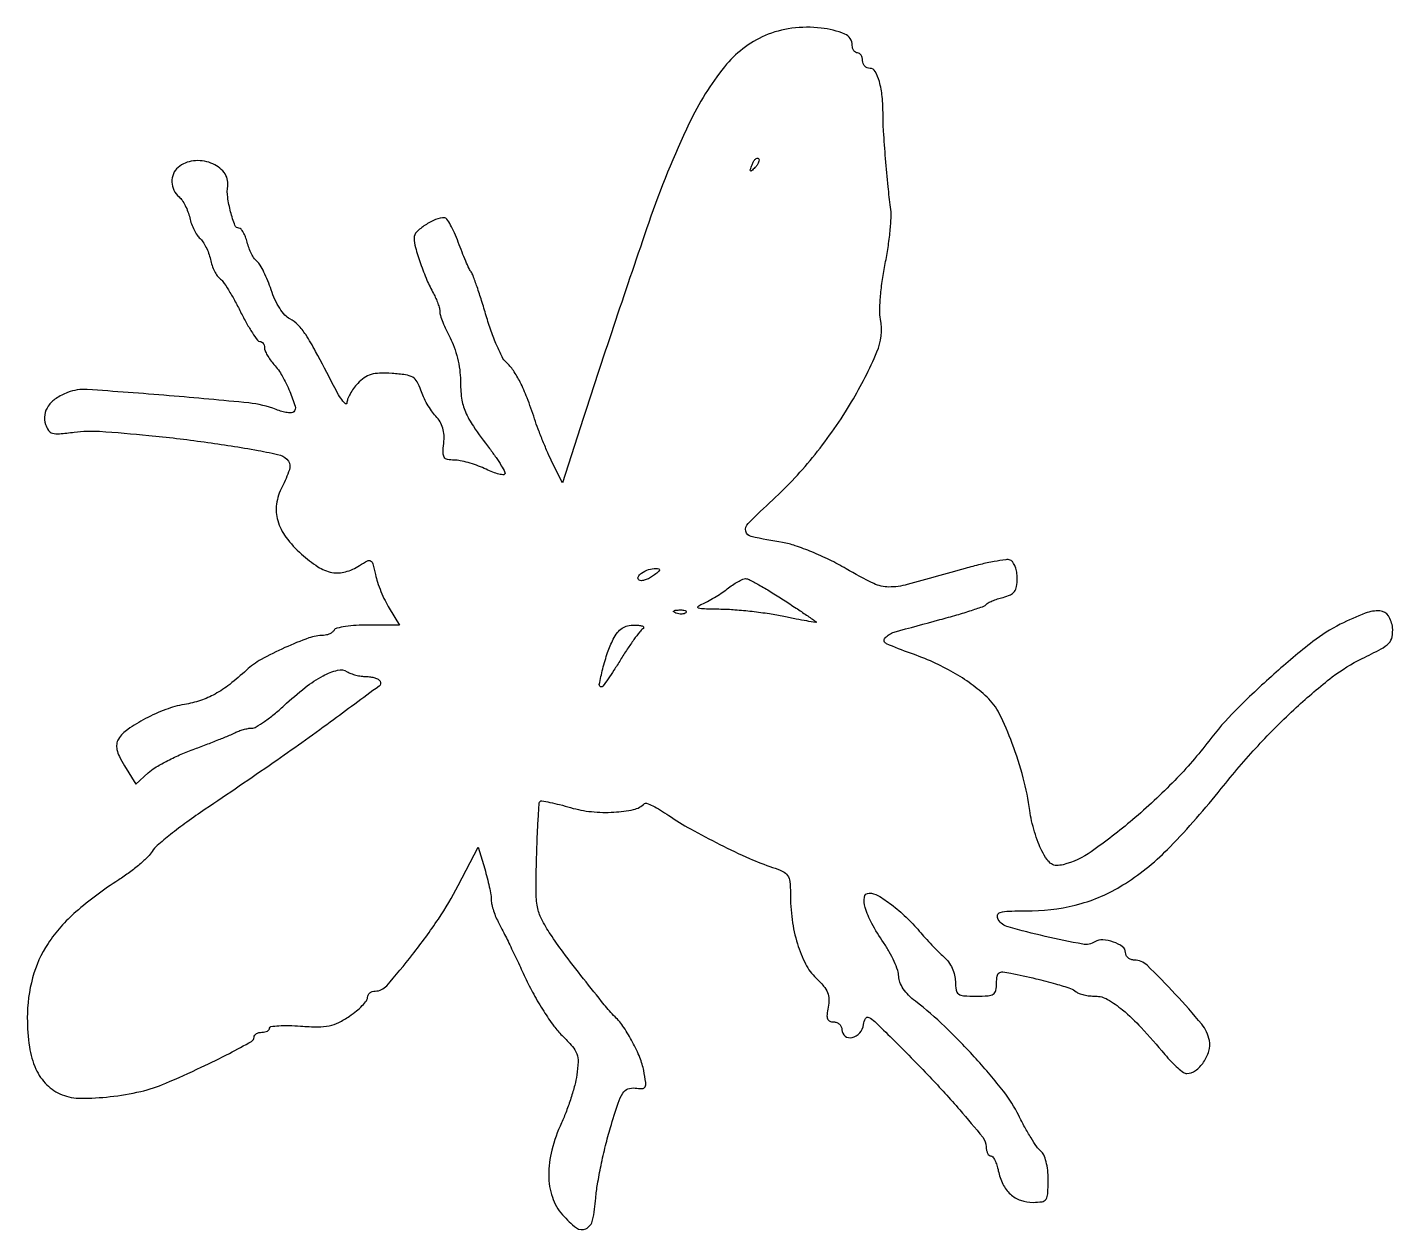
# Model space of a CAD drawing. Extents: x 0 to 265, y 1 to 234.
import ezdxf

# ---------------------------------------------------------------- set-up
doc = ezdxf.new("R2010")
doc.units = 0

msp = doc.modelspace()

# ---------------------------------------------------------------- linework, layer by layer
for points in [[(143.086442, 232.348819, 0.12251), (135.229155, 226.31485, 0.057289), (128.394986, 215.357033, 0.027857), (120.526708, 196.078274, 0.004622), (107.814598, 158.04391), (103.779046, 145.587821), (101.822178, 149.54391, -0.011721), (100.96556, 151.382935, -0.006532), (100.004504, 153.659774, -0.006512), (99.091882, 155.989707, -0.010488), (98.382291, 158, 0.011351), (96.926229, 162.102508, 0.025461), (95.595065, 165.126607, 0.033532), (94.273618, 167.368503, 0.05796), (92.855787, 169, -0.092132), (92.089533, 170.013231, -0.014952), (91.047496, 172.2625, -0.016055), (89.972707, 175.018571, -0.013514), (89.008799, 178, 0.004965), (88.111793, 180.945622, 0.0067), (87.238411, 183.590625, 0.004709), (86.45834, 185.783662, 0.070101), (86.075207, 186.5, -0.049412), (85.696227, 187.143321, -0.006396), (85.043566, 188.601562, -0.007409), (84.314952, 190.358012, -0.006125), (83.589488, 192.25, 0.015085), (82.853926, 194.07009, 0.022667), (82.094455, 195.604688, 0.019074), (81.391384, 196.769576, 0.252581), (80.964345, 197, 0.097331), (79.193792, 196.652043, 0.048386), (77.162222, 195.581961, 0.047802), (75.494529, 194.241543, 0.204718), (75.015056, 193.089485, 0.067093), (75.283438, 191.231521, 0.014682), (76.26125, 188.145066, 0.016084), (77.506979, 184.917328, 0.027251), (78.779723, 182.315741, -0.022861), (79.246813, 181.381825, -0.020974), (79.641544, 180.38226, -0.021497), (79.917686, 179.460841, -0.062127), (80, 178.800932, 0.079554), (80.118073, 178.063536, 0.014681), (80.5875, 176.765083, 0.015426), (81.234338, 175.265026, 0.01351), (82, 173.738815, -0.038254), (82.796219, 171.934263, -0.025664), (83.436413, 169.771163, -0.025404), (83.859549, 167.517996, -0.033722), (84, 165.437883, 0.033918), (84.233656, 161.997391, 0.067227), (84.961418, 159.366476, 0.05003), (86.509453, 156.560227, 0.011974), (89.641217, 152.247052, -0.011679), (90.922357, 150.484807, -0.018793), (91.920607, 148.919404, -0.013303), (92.634222, 147.62391, -0.326482), (92.574748, 147.241414, -0.249165), (92.202229, 147.127399, -0.021849), (91.209754, 147.365086, -0.024592), (89.988016, 147.780732, -0.016493), (88.634628, 148.369091, 0.02333), (87.142923, 148.993479, 0.019306), (85.502894, 149.52092, 0.019734), (83.959253, 149.887386, 0.048444), (82.799672, 150, -0.047167), (81.492668, 150.123569, -0.209139), (80.870357, 150.550102, -0.148105), (80.639606, 151.405367, -0.020807), (80.772937, 153.25, 0.041763), (80.820487, 154.819512, 0.057924), (80.584106, 156.205647, 0.061492), (80.052668, 157.436944, 0.055965), (79.223599, 158.54561, -0.036604), (78.416763, 159.541857, -0.020485), (77.579357, 160.858174, -0.020348), (76.838009, 162.265161, -0.031028), (76.323294, 163.54561, 0.047075), (75.605257, 165.178618, 0.134072), (74.743677, 166.058495, 0.09776), (73.384015, 166.530984, 0.018488), (70.758533, 166.80125, 0.021949), (68.317623, 166.854268, 0.065242), (66.666879, 166.600604, 0.082627), (65.362953, 165.974509, 0.052107), (64.086702, 164.862689, 0.030942), (63.287249, 163.890412, 0.030478), (62.609502, 162.822149, 0.031971), (62.134738, 161.814994, 0.092517), (61.988197, 161.061439, -0.595132), (61.747129, 160.932988, -0.085211), (61.220738, 161.427423, -0.030381), (60.387328, 162.683148, -0.01204), (59.392146, 164.5, 0.003492), (55.925444, 171.094056, 0.022375), (54.000116, 174.337188, 0.04588), (52.511616, 176.207586, 0.082954), (50.947483, 177.37552, -0.092649), (49.981929, 178.125859, -0.037536), (48.96876, 179.457613, -0.034381), (48.034491, 181.141306, -0.030762), (47.299954, 183, 0.016921), (46.647, 184.796088, 0.019084), (45.897252, 186.471875, 0.018679), (45.157484, 187.838306, 0.091025), (44.582835, 188.5, -0.076277), (44.054283, 189.073773, -0.028886), (43.497801, 190.014063, -0.027799), (43.000809, 191.123851, -0.03037), (42.646592, 192.25, 0.029005), (42.318498, 193.303126, 0.040817), (41.898212, 194.192187, 0.046827), (41.453264, 194.819721, 0.218491), (41.060403, 195, -0.313288), (40.274045, 195.546336, -0.023795), (39.444057, 198.14811, -0.03082), (38.867603, 200.997678, -0.069487), (38.869296, 203.196248, 0.205918), (38.160951, 205.789553, 0.136134), (35.624383, 207.62889, 0.118933), (32.209946, 208.040717, 0.143696), (29.25, 206.781737, 0.124176), (28.338877, 205.548022, 0.10575), (28.051178, 203.951662, 0.102525), (28.440934, 202.336234, 0.109684), (29.435721, 201.053347, -0.071332), (30.031325, 200.395325, -0.030556), (30.634338, 199.371165, -0.02946), (31.153757, 198.183044, -0.034271), (31.5, 197, 0.032881), (31.841542, 195.820883, 0.029), (32.34678, 194.644506, 0.030125), (32.929124, 193.636509, 0.073623), (33.5, 193, -0.074723), (34.071821, 192.359623, -0.029904), (34.657294, 191.336946, -0.028771), (35.167008, 190.140142, -0.032236), (35.513868, 188.936859, 0.02967), (35.846092, 187.761749, 0.030783), (36.311813, 186.649054, 0.032362), (36.833436, 185.743583, 0.102995), (37.328147, 185.255957, -0.099801), (37.933922, 184.666362, -0.01095), (38.999592, 183.033, -0.013034), (40.186874, 181.007207, -0.010187), (41.372593, 178.75, 0.011413), (42.536968, 176.546573, 0.017236), (43.659101, 174.689063, 0.012137), (44.656408, 173.238083, 0.240574), (45.122593, 173, -0.134089), (45.457186, 172.908627, -0.10046), (45.742262, 172.651745, -0.087269), (45.934092, 172.267489, -0.072359), (46, 171.814451, 0.100655), (46.120609, 171.221402, 0.028373), (46.53996, 170.370725, 0.027377), (47.134629, 169.441878, 0.025823), (47.838162, 168.564451, -0.05346), (49.436863, 166.328215, -0.030183), (50.898855, 163.328479, -0.023402), (51.941074, 160.440637, -0.278092), (51.666667, 159.333333, -0.198715), (51.262387, 159.165696, -0.034897), (50.423893, 159.223648, -0.033142), (49.391495, 159.438338, -0.024385), (48.282065, 159.806054, 0.06717), (42.938399, 161.08361, 0.004667), (27.503871, 162.495174, 0.00335), (11.634372, 163.690283, 0.108368), (7.829348, 163.125218, 0.056537), (5.585537, 161.967669, 0.093704), (4.0701, 160.480185, 0.113689), (3.38161, 158.763601, 0.116109), (3.521284, 156.93294, 0.076662), (4.095794, 155.774404, 0.174822), (4.883902, 155.222092, 0.088215), (6.220184, 155.102652, 0.011264), (9.098449, 155.418672, -0.049544), (14.034554, 155.581019, -0.008157), (23.55241, 154.794562, -0.009255), (34.335536, 153.524257, -0.010109), (44.75, 151.886386, -0.02029), (49.092514, 150.929976, -0.184991), (50.637236, 149.819699, -0.235312), (50.841164, 148.121764, -0.033654), (49.4027, 144.811842, 0.084462), (48.340423, 141.48101, 0.105854), (48.569, 138.254372, 0.090888), (50.171629, 135.043311, 0.048205), (53.181972, 131.75, 0.039895), (56.357945, 129.314628, 0.095774), (59.096844, 128.209677, 0.116522), (61.704392, 128.312743, 0.077287), (64.443642, 129.555029, -0.020262), (65.954895, 130.459936, -0.259799), (66.590957, 130.453984, -0.20152), (67.019911, 129.895964, -0.012278), (67.516332, 127.805029, 0.028904), (67.925544, 126.305085, 0.015771), (68.590064, 124.516165, 0.01567), (69.382422, 122.734901, 0.023974), (70.189433, 121.25), (72.163119, 118), (66.140576, 118, 0.015474), (63.788539, 117.927193, 0.021898), (61.705608, 117.70625, 0.018931), (60.047695, 117.391999, 0.200639), (59.5, 117, -0.086341), (59.160294, 116.617204, -0.053383), (58.651244, 116.29375, -0.0516), (58.061185, 116.074156, -0.063377), (57.478496, 116, 0.086681), (54.588578, 115.495204, 0.019444), (49.937366, 113.611823, 0.020709), (45.365216, 111.317806, 0.059899), (42.5, 109.245786, -0.020632), (39.260358, 106.49205, -0.039394), (36.413026, 104.60822, -0.045273), (33.592205, 103.364511, -0.039373), (30.458817, 102.577517, 0.048111), (26.868634, 101.608924, 0.030798), (22.923902, 99.841453, 0.030129), (19.480446, 97.763026, 0.103004), (17.683495, 95.880784, 0.106687), (17.33785, 94.917068, 0.089601), (17.388857, 93.830961, 0.06055), (17.873046, 92.490414, 0.021507), (18.870705, 90.709203), (21.066188, 87.156838), (23.427618, 89.328419, -0.051026), (24.755817, 90.320581, -0.015325), (26.962299, 91.551801, -0.015188), (29.538162, 92.789564, -0.015924), (32.144524, 93.847925, 0.003275), (34.705083, 94.812991, 0.003733), (37.143156, 95.771132, 0.003387), (39.200819, 96.613796, 0.020918), (40.236431, 97.097925, -0.030769), (41.015076, 97.443413, -0.022178), (41.919981, 97.735015, -0.022519), (42.808617, 97.935935, -0.044362), (43.529272, 98, 0.135346), (44.39384, 98.238399, 0.017723), (46.011215, 99.283222, 0.019551), (47.876481, 100.695615, 0.015225), (49.792841, 102.368415, -0.020441), (53.89533, 105.874798, -0.043618), (57.382856, 108.155518, -0.060613), (60.174049, 109.241006, -0.206344), (62.059133, 108.942292, 0.052224), (62.767866, 108.591347, 0.026387), (63.720347, 108.293929, 0.025883), (64.746583, 108.087881, 0.034865), (65.690983, 108.015313, -0.035874), (66.568564, 107.946099, -0.040091), (67.394242, 107.752283, -0.043913), (68.058102, 107.472805, -0.133531), (68.412612, 107.141397, -0.389141), (68.224155, 106.154281, -0.001686), (58.76817, 99.164382, -0.006531), (47.708214, 91.26656, -0.004025), (34.5, 82.249518, 0.009), (30.960268, 79.781005, 0.011234), (27.768623, 77.357588, 0.009576), (25.191365, 75.225955, 0.080572), (24.222971, 74.075781, -0.065826), (23.398432, 73.036038, -0.016402), (21.786822, 71.576094, -0.016479), (19.816114, 70.013811, -0.015884), (17.722971, 68.56458, 0.034277), (9.42284, 62.354395, 0.068934), (4.026239, 56.229475, 0.080891), (1.025428, 49.566964, 0.065662), (0.003738, 41.789838, 0.035635), (0.408438, 36.159315, 0.070617), (1.660323, 31.870298, 0.090828), (3.776071, 28.818172, 0.103635), (6.75046, 26.882372, 0.092615), (10.389325, 26.198688, 0.027792), (16.042512, 26.507393, 0.028493), (21.990207, 27.510565, 0.0467), (26.839696, 29.103635, 0.006141), (33.735895, 32.208228, 0.011613), (39.202634, 34.906634, 0.00629), (43.497192, 37.221201, 0.272428), (44, 38.075538, -0.159383), (44.115329, 38.428145, -0.096866), (44.440625, 38.728439, -0.078581), (44.926362, 38.931225, -0.059732), (45.5, 39, 0.052287), (46.073909, 39.06018, 0.07216), (46.559375, 39.239057, 0.092107), (46.885516, 39.503223, 0.178435), (47, 39.81381, -0.376714), (47.265169, 40.115814, -0.016689), (48.765878, 40.260831, -0.021142), (50.706563, 40.300973, -0.012654), (53.011499, 40.192787, 0.015712), (56.373226, 40.055599, 0.052689), (58.564545, 40.266428, 0.065214), (60.406677, 40.90037, 0.034058), (62.504666, 42.128977, 0.022639), (63.838232, 43.128382, 0.028917), (64.965601, 44.1707, 0.029329), (65.779617, 45.121362, 0.162408), (65.993167, 45.75, -0.117284), (66.109327, 46.226802, -0.099978), (66.432157, 46.632812, -0.092263), (66.91302, 46.90542, -0.083123), (67.478006, 47, 0.217319), (69.712151, 48.019175, 0.012038), (74.721845, 54.079699, 0.019149), (79.726643, 60.967177, 0.027358), (83.580308, 67.46372), (87.45708, 74.897717), (88.713359, 70.698858, -0.010453), (89.195378, 68.955934, -0.010396), (89.605066, 67.191238, -0.010292), (89.899078, 65.635157, -0.039504), (89.984819, 64.654292, 0.055374), (90.091438, 63.761501, 0.021979), (90.425322, 62.571063, 0.02143), (90.901885, 61.305933, 0.025173), (91.463087, 60.154292, -0.010841), (92.24983, 58.650796, -0.002242), (93.564749, 55.969406, -0.002356), (95.063413, 52.840865, -0.002219), (96.563132, 49.635177, 0.01763), (98.21309, 46.37411, 0.015341), (100.162789, 43.079354, 0.015604), (102.112055, 40.20689, 0.043181), (103.710068, 38.3617, -0.019225), (105.722466, 36.251157, -0.091077), (106.579858, 34.825664, -0.101051), (106.829769, 33.261442, -0.026471), (106.585212, 30.719668, -0.027278), (106.176461, 28.737788, -0.013075), (105.448103, 26.243231, -0.01292), (104.550062, 23.672405, -0.017991), (103.605672, 21.425482, 0.045098), (101.717102, 16.14924, 0.066128), (101.120276, 11.262555, 0.077584), (101.83044, 7.007921, 0.100406), (103.793606, 3.582289, 0.049323), (106.493883, 1.058147, 0.286342), (108.34924, 0.880663, 0.227372), (109.638771, 2.537875, 0.034488), (110.262893, 6.80677, -0.022392), (110.596476, 9.550145, -0.009611), (111.275315, 13.177614, -0.009487), (112.147521, 17.020364, -0.012356), (113.098852, 20.5, -0.006332), (114.594158, 25.262081, -0.06023), (115.496286, 27.192165, -0.163447), (116.484654, 28.006607, -0.127101), (117.877473, 28.163745, 0.039721), (119.258186, 28.079274, 0.280041), (119.802842, 28.424087, 0.15154), (119.935709, 29.249925, 0.011044), (119.556573, 31.550134, 0.050298), (118.813646, 34.076975, 0.025567), (117.408559, 37.080328, 0.025562), (115.698283, 39.934622, 0.048653), (114, 42, -0.026515), (111.892847, 44.343324, -0.003796), (107.875411, 49.395783, -0.004452), (103.901593, 54.566211, -0.015567), (101.474761, 58, -0.027606), (99.73017, 60.984985, -0.07402), (98.944008, 63.31093, -0.045622), (98.679501, 66.343925, -0.005714), (98.782678, 72.949344, -0.00342), (98.919419, 76.983097, -0.005382), (99.097813, 80.444688, -0.001673), (99.293946, 83.430305, -0.181054), (99.458526, 83.791859, -0.245072), (99.79349, 83.897214, -0.006571), (101.360559, 83.597323, -0.01226), (103.233616, 83.165186, -0.007912), (105.381422, 82.577495, 0.045866), (109.420455, 81.795508, 0.038761), (113.772581, 81.699352, 0.03952), (117.584045, 82.214682, 0.143985), (119.705059, 83.371726, -0.301108), (120.114774, 83.454972, -0.018131), (121.31936, 82.915949, -0.022273), (122.789347, 82.109932, -0.014139), (124.429151, 81.048745, 0.023713), (128.629917, 78.44295, 0.010998), (134.308707, 75.444444, 0.010967), (140.079729, 72.714282, 0.025299), (144.553708, 70.982275, -0.029502), (146.520919, 70.20165, -0.133678), (147.454144, 69.411567, -0.126193), (147.886442, 68.232522, -0.025098), (148, 65.971669, 0.033088), (148.339637, 60.844959, 0.040638), (149.355927, 56.158166, 0.045591), (150.942344, 52.253191, 0.082639), (153.001412, 49.498648, -0.027386), (154.437131, 47.963844, -0.076797), (155.196816, 46.707926, -0.093157), (155.462573, 45.429322, -0.05419), (155.322619, 43.863093, 0.024387), (155.107678, 42.427616, 0.11351), (155.212368, 41.602381, 0.202092), (155.625189, 41.160182, 0.105623), (156.375, 41, -0.091158), (156.995365, 40.88595, -0.095739), (157.522656, 40.559375, -0.099562), (157.875495, 40.07229, -0.107521), (158, 39.5, 0.231387), (158.605006, 38.262648, 0.227079), (159.960928, 37.967015, 0.156471), (161.455597, 38.867726, 0.14897), (162.183578, 40.488011, -0.091252), (162.563849, 41.681303, -0.404465), (163.199517, 41.886046, -0.077504), (164.379177, 41.058395, -0.003851), (167.774774, 37.738011, -0.006857), (175.021973, 30.341197, -0.011727), (180.836889, 23.947353, -0.007822), (185.299269, 18.637769, -0.169805), (185.981675, 16.75, 0.047987), (186.053185, 16.080272, 0.067532), (186.251648, 15.514063, 0.087176), (186.539416, 15.132285, 0.189983), (186.875, 15, -0.234476), (187.250307, 14.81376, -0.04573), (187.662137, 14.154157, -0.039874), (188.041502, 13.223421, -0.027491), (188.325893, 12.120536, 0.065794), (189.2094, 9.530961, 0.093709), (190.670986, 7.596583, 0.099986), (192.658049, 6.412088, 0.084762), (195.071429, 6, 0.037969), (196.810029, 6.132218, 0.210368), (197.582751, 6.623694, 0.135277), (197.929863, 7.668712, 0.012944), (198, 10.377555, 0.026876), (197.899432, 12.24717, 0.037582), (197.595641, 13.892279, 0.043613), (197.128378, 15.192891, 0.111964), (196.522968, 15.980938, -0.069132), (195.787919, 16.785906, -0.012257), (194.670427, 18.501008, -0.013056), (193.453807, 20.592528, -0.011431), (192.290573, 22.838525, 0.052898), (189.337816, 27.540803, 0.017094), (184.029765, 33.835148, 0.017502), (177.942859, 40.115234, 0.027639), (172.259074, 45.008051, -0.034414), (170.916962, 46.195397, -0.045948), (169.887121, 47.45372, -0.053025), (169.229429, 48.692454, -0.09484), (169.009074, 49.819825, 0.080961), (168.81271, 50.995599, 0.023421), (168.13833, 52.714469, 0.022892), (167.184465, 54.608697, 0.022596), (166.057583, 56.416306, -0.025154), (163.776316, 60.117668, -0.054482), (162.49742, 63.200928, -0.106521), (162.352043, 65.213981, -0.373736), (163.256733, 66, -0.134856), (164.980291, 65.526526, -0.02817), (167.603996, 63.760244, -0.028471), (170.429297, 61.352542, -0.027436), (173, 58.610972, 0.009362), (174.12138, 57.324934, 0.006615), (175.426562, 55.921279, 0.006679), (176.710182, 54.612384, 0.01398), (177.75, 53.636227, -0.055092), (178.653548, 52.636386, -0.046975), (179.373457, 51.410219, -0.047657), (179.842352, 50.09211, -0.061711), (180, 48.819665, 0.039905), (180.130639, 47.185397, 0.201993), (180.604652, 46.426229, 0.138562), (181.599039, 46.07599, 0.015821), (184, 46, 0.016121), (186.32682, 46.07504, 0.12503), (187.353025, 46.407441, 0.201469), (187.849645, 47.116238, 0.053437), (188, 48.519052, -0.034711), (188.096526, 49.907782, -0.207076), (188.465808, 50.513938, -0.181487), (189.195007, 50.704941, -0.025856), (190.75, 50.462627, -0.005994), (195.598658, 49.387153, -0.011673), (199.434672, 48.392908, -0.01085), (202.333869, 47.500367, -0.103126), (203.45, 46.852575, 0.096784), (204.000284, 46.523887, 0.029874), (204.931069, 46.250444, 0.028636), (206.03241, 46.062808, 0.027881), (207.157893, 46, -0.130732), (209.508575, 45.374697, -0.044651), (212.426785, 43.338493, -0.031527), (216.024156, 39.909115, -0.01198), (220.610028, 34.704754, 0.016732), (221.884346, 33.285977, 0.022145), (223.141353, 32.088272, 0.020303), (224.245106, 31.202333, 0.160292), (224.860028, 31, 0.160782), (226.55914, 31.560874, 0.082393), (228.136262, 33.191536, 0.078753), (229.163532, 35.333922, 0.120278), (229.267141, 37.382876, 0.125711), (227.779696, 40.550671, 0.015165), (222.657891, 46.397058, 0.012463), (217.163764, 52.010193, 0.195222), (214.725296, 53, -0.084509), (214.066434, 53.112161, -0.093294), (213.506806, 53.435028, -0.100463), (213.13255, 53.916052, -0.115751), (213, 54.480948, 0.242402), (212.425331, 55.59666, 0.071464), (210.662507, 56.50736, 0.067956), (208.593416, 56.923475, 0.155315), (207.066367, 56.541017, -0.186027), (204.696896, 56.095816, -0.011069), (197.432733, 57.600584, -0.01102), (190.23986, 59.425243, -0.187677), (188.320032, 60.859154, -0.198447), (188.176466, 61.71373, -0.279193), (188.701025, 62.254826, -0.057165), (190.412202, 62.499788, -0.004781), (194.89299, 62.582344, 0.068406), (204.420086, 63.978018, 0.072963), (212.991967, 67.885706, 0.056942), (221.642895, 74.984352, 0.024122), (231.573671, 86.269528, -0.017704), (238.69719, 94.577113, -0.020112), (246.105607, 101.999759, -0.0217), (253.104441, 107.927708, -0.052267), (258.867292, 111.5, 0.009323), (262.561394, 113.37237, 0.076108), (264.07523, 114.498744, 0.150049), (264.706187, 115.706823, 0.069728), (264.78515, 117.491811, 0.121957), (263.980408, 119.783246, 0.235556), (262.34179, 120.738205, 0.11047), (259.504719, 120.294723, 0.020617), (254.656622, 118.150951, 0.0526), (249.331838, 114.792741, 0.01462), (241.754528, 108.449093, 0.01535), (234.32505, 101.430814, 0.033057), (229.154049, 95.5, -0.030936), (222.531613, 87.839171, -0.02312), (214.361641, 80.229781, -0.021969), (206.365877, 74.02777, -0.092808), (200.878067, 71.506247, -0.066674), (199.581646, 71.35982, -0.14103), (198.624146, 71.656947, -0.101698), (197.775053, 72.503341, -0.025132), (196.76874, 74.205052, -0.031808), (196.06109, 75.788876, -0.016254), (195.367353, 77.853984, -0.016084), (194.788141, 80.036415, -0.023227), (194.429191, 82, 0.031508), (193.157814, 88.358175, 0.024974), (191.017771, 95.032305, 0.024472), (188.502149, 100.833552, 0.09039), (186.13236, 104.027179, 0.030797), (183.073605, 106.554492, 0.027029), (179.595164, 108.808324, 0.025428), (175.680067, 110.797252, 0.02076), (171.311802, 112.53025, -0.018897), (166.623543, 114.370011, -0.506848), (166.372073, 115.490179, -0.1452), (168.140057, 116.611026, -0.004007), (177, 119.049977, 0.005678), (180.293425, 119.968436, 0.008466), (183.15, 120.852872, 0.00435), (185.533697, 121.658404, 0.153061), (186, 122.004392, -0.116304), (186.356778, 122.311392, -0.020623), (187.160938, 122.687755, -0.021334), (188.160492, 123.056975, -0.017791), (189.25, 123.36508, 0.045022), (190.661108, 123.848423, 0.128131), (191.465916, 124.492427, 0.121956), (191.876639, 125.46837, 0.038928), (192, 127.050437, 0.041623), (191.900703, 128.241176, 0.049448), (191.605125, 129.329425, 0.056763), (191.171739, 130.167129, 0.154603), (190.655744, 130.578609, 0.126425), (189.773586, 130.68041, 0.01106), (187.530926, 130.32138, 0.013957), (184.84027, 129.751333, 0.010402), (181.905744, 128.978567, -0.003379), (170.678082, 125.852647, -0.065708), (167.113426, 125.373733, -0.115131), (164.163301, 126.054934, -0.01752), (158.798467, 128.924862, 0.017707), (155.592398, 130.638411, 0.01597), (152.162064, 132.184707, 0.016501), (148.954264, 133.38686, 0.039891), (146.5, 134.002623, -0.010029), (140.423768, 135.146894, -0.291603), (139.342216, 136.203365, -0.261275), (139.781564, 137.722858, -0.008429), (144.564608, 142.281224, 0.037809), (152.785122, 151.092623, 0.034289), (159.883332, 161.32283, 0.034247), (164.784097, 170.98102, 0.147696), (165.469363, 177.311619, -0.052917), (165.327979, 179.081582, -0.01475), (165.482492, 181.861612, -0.014711), (165.845081, 185.016143, -0.014959), (166.391044, 188.126229, 0.013684), (166.946691, 191.244767, 0.013225), (167.338222, 194.424654, 0.013258), (167.534328, 197.239864, 0.046338), (167.444219, 199.055932, -0.010725), (166.962166, 203.029122, -0.004301), (166.466274, 208.482429, -0.003996), (166.071203, 213.804838, -0.016907), (165.967994, 217, 0.025031), (165.796223, 220.536566, 0.043461), (165.254504, 223.424091, 0.05624), (164.451948, 225.406439, 0.275077), (163.454687, 226, -0.102217), (162.899588, 226.114679, -0.098638), (162.427314, 226.440625, -0.097165), (162.110886, 226.927473, -0.095948), (162, 227.5, 0.064853), (161.925306, 228.073457, 0.082425), (161.70625, 228.559375, 0.098894), (161.381354, 228.884432, 0.148195), (161, 229, -0.14491), (160.618655, 229.112892, -0.099365), (160.29375, 229.43029, -0.083557), (160.074788, 229.904866, -0.066486), (160, 230.464816, 0.304182), (158.532282, 232.654157, 0.06979), (153.992278, 233.814797, 0.059192), (148.265909, 233.772918, 0.071502)], [(141.124088, 206.733333, -0.011214), (140.463552, 206.106486, -0.400052), (140.270328, 206.111181, -0.286372), (140.21821, 206.336218, -0.008399), (140.564293, 207.293128, -0.036269), (140.866277, 207.940734, -0.070189), (141.210949, 208.395085, -0.120343), (141.538684, 208.59249, -0.278911), (141.806872, 208.526461, -0.20742), (141.927901, 208.220211, -0.082976), (141.837219, 207.768815, -0.063152), (141.558688, 207.246577, -0.043285)], [(121.452158, 127.588676, -0.036857), (120.649542, 127.088054, -0.045259), (119.83411, 126.749473, -0.05163), (119.121476, 126.605066, -0.164032), (118.654266, 126.713676, -0.388523), (118.483066, 127.31796, -0.125937), (119.14898, 128.083943, -0.072725), (120.488507, 128.746646, -0.076047), (121.94113, 128.984687, -0.081462), (122.471364, 128.903497, -0.42079), (122.589643, 128.664581, -0.135002), (122.309811, 128.26016, -0.016439)], [(146.680282, 122.882542, -0.002216), (149.103218, 121.288595, -0.00361), (151.143583, 119.911995, -0.000626), (152.930538, 118.684209, -0.246716), (153, 118.552005, -0.464724), (152.917615, 118.48251, -0.001091), (151.164062, 118.786242, -0.005156), (149.146706, 119.16169, -0.003061), (146.75, 119.648624, 0.014403), (143.921492, 120.156779, 0.008913), (140.573438, 120.598338, 0.008938), (137.24844, 120.916597, 0.01588), (134.5, 121.042546, -0.004765), (131.345415, 121.116905, -0.060149), (130.171663, 121.298206, -0.598603), (130.101453, 121.614242, -0.08258), (130.846852, 122.06699, 0.026929), (131.926954, 122.56876, 0.013135), (133.249856, 123.31746, 0.012988), (134.58864, 124.170397, 0.018324), (135.731711, 125.003604, -0.018293), (136.780064, 125.767868, -0.021268), (137.831271, 126.413559, -0.020846), (138.756129, 126.879413, -0.106631), (139.315141, 127, -0.121509), (139.981937, 126.835528, -0.006525), (141.909888, 125.790497, -0.009893), (144.183201, 124.459904, -0.007028)], [(127.729167, 120.395833, -0.126455), (127.402231, 120.202593, -0.060344), (126.916927, 120.123424, -0.05415), (126.359369, 120.160852, -0.051402), (125.8125, 120.316886, -0.054073), (125.395823, 120.538436, -0.470617), (125.37858, 120.720685, -0.168741), (125.670344, 120.862007, -0.018894), (126.416667, 120.921053, -0.028489), (127.112848, 120.910055, -0.077125), (127.592839, 120.799335, -0.208169), (127.77538, 120.614691, -0.296942)], [(119.381038, 117.234687, 0.081908), (118.779107, 116.68015, 0.008985), (117.645833, 115.173627, 0.010789), (116.35893, 113.314152, 0.008522), (115.045264, 111.25, -0.006393), (113.776617, 109.237718, -0.009989), (112.628371, 107.542187, -0.004554), (111.621984, 106.145413, -0.238718), (111.33477, 106, -0.472402), (110.943796, 106.475511, -0.012588), (111.618044, 109.495122, -0.021081), (112.560339, 112.687533, -0.035824), (113.646118, 115.25, -0.045379), (114.453803, 116.52944, -0.083211), (115.352638, 117.368402, -0.089089), (116.431044, 117.833537, -0.058848), (117.77568, 117.984687, -0.024538), (118.761306, 117.930732, -0.083518), (119.37892, 117.759534, -0.29621), (119.533681, 117.51147, -0.247805)]]:
    msp.add_lwpolyline(points, format="xyb", close=True)

doc.saveas('drawing.dxf')
